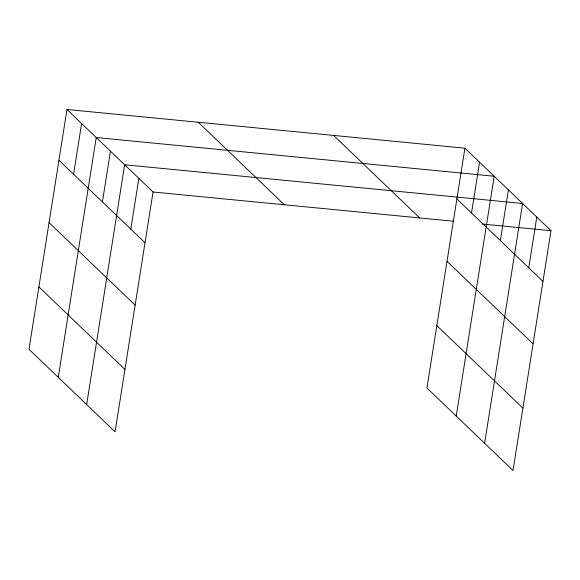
<?xml version="1.0" encoding="UTF-8"?>
<svg xmlns="http://www.w3.org/2000/svg" width="580" height="580" viewBox="0 0 580 580"><rect width="100%" height="100%" fill="white"/><g stroke="black" fill="none" stroke-linecap="round" stroke-linejoin="round"><path stroke-width="0.87" d="M66.983 109.482L29 349.29L115.072 431.803L153.055 192.002L66.983 109.482L464.928 148.197L551 230.71L513.017 470.518L426.945 387.998L464.928 148.197M73.58 174.254L81.613 123.511M58.261 377.348L96.244 137.54L494.196 176.248L456.213 416.056M102.413 201.891L110.447 151.155M86.666 404.572L124.649 164.771L522.595 203.479L484.619 443.287M130.812 229.122L138.852 178.386M471.525 212.962L479.559 162.219M500.359 240.599L508.392 189.863M528.764 267.829L536.797 217.094M153.055 192.002L453.625 221.241M482.212 224.018L551 230.71M456.895 198.933L542.967 281.445M333.609 135.423L419.681 217.935M447.013 261.326L533.085 343.839M436.827 325.605L522.899 408.124M198.302 122.257L284.374 204.776M58.942 160.225L145.014 242.737M49.061 222.611L135.133 305.131M38.882 286.897L124.954 369.416"/></g></svg>
